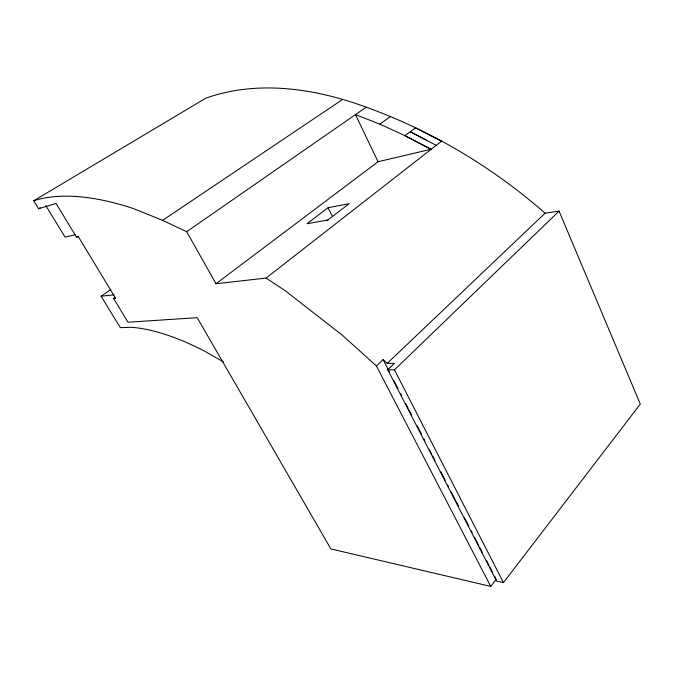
<?xml version="1.0" encoding="UTF-8"?>
<svg xmlns="http://www.w3.org/2000/svg" width="674" height="674" viewBox="0 0 674 674"><rect width="100%" height="100%" fill="white"/><g stroke="black" fill="none" stroke-linecap="round" stroke-linejoin="round"><path stroke-width="1.01" d="M496.216 579.379L490.756 586.422L376.412 365.948L383.11 359.63L387.247 363.345L394.442 363.362L387.752 369.765L496.536 581.022L503.47 582.597L640.3 404.097L559.058 211.131L544.971 213.195M387.752 369.765L394.467 369.832L559.058 211.131M387.247 363.345L545.081 213.178C492.601 167.245 431.84 130.866 366.201 107.174C315.331 88.496 258.125 79.675 205.915 98.126L33.7 200.768L38.587 208.738L56.068 203.464L76.499 237.189L78.395 236.759L115.642 298.355L113.67 298.574L128.001 322.231L197.17 317.673L330.892 548.939L490.756 586.422M33.7 200.768A440.964 167.287 46.3 0 1 133.342 208.536L162.619 220.347L186.681 231.696L216 283.729L266.078 278.092L441.672 141.093L441.9 141.607M326.848 220.777L349.157 203.674L328.053 207.727L307.024 223.709L327.977 220.019M216 283.729L378.047 161.735L430.812 149.333L431.503 149.721M378.047 161.735L355.493 114.605L379.883 124.151L404.973 135.685L415.504 127.816L441.007 141.077M379.883 124.151L390.516 116.509M113.67 298.574L115.246 297.453M223.532 361.972L204.61 351.154A281.513 104.714 46.5 0 0 131.615 327.32L120.317 327.648L101.125 296.24L110.915 289.416M186.681 231.696L366.201 107.174M162.619 220.347L342.636 99.449M76.499 237.189L78.159 236.127M38.587 208.738L40.255 207.727M45.815 205.57L65.066 237.113L75.109 234.788M101.125 296.24L114.032 294.782M404.973 135.685L431.242 149.24M426.701 140.327L410.264 131.725L436.727 145.643M405.942 136.207L430.812 149.333M266.078 278.092L284.984 290.553L342.24 335.138L376.412 365.948M383.11 359.63L389.361 371.787M393.692 380.203L398.031 388.62M400.432 393.296L401.392 395.166M405.731 403.583L408.132 408.259M409.093 410.129L411.502 414.796M417.282 426.019L421.612 434.435M424.013 439.111L424.982 440.981M429.313 449.398L431.722 454.074M432.683 455.944L435.084 460.62M440.863 471.842L445.194 480.259M447.603 484.935L448.564 486.805M450.973 491.481L455.304 499.897M456.264 501.759L458.674 506.435M464.445 517.657L468.775 526.074M471.185 530.75L472.145 532.62M474.555 537.296L478.885 545.713M479.846 547.583L482.255 552.259M486.586 560.675L488.995 565.351M489.956 567.222L492.365 571.897M494.767 576.573L495.735 578.444M394.467 369.832L503.47 582.597M328.053 207.727L332.467 216.447"/></g></svg>
